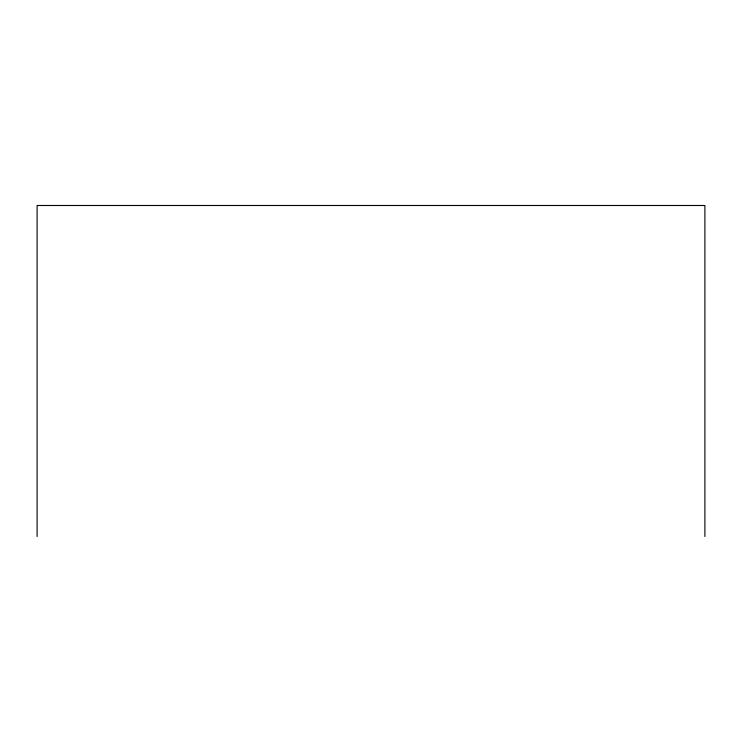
<?xml version="1.0" encoding="UTF-8"?>
<svg xmlns="http://www.w3.org/2000/svg" width="742" height="742" viewBox="0 0 742 742"><rect width="100%" height="100%" fill="white"/><g stroke="black" fill="none" stroke-linecap="round" stroke-linejoin="round"><path stroke-width="1.11" d="M704.9 536.503L704.9 205.497L37.1 205.497L37.1 536.503"/></g></svg>
